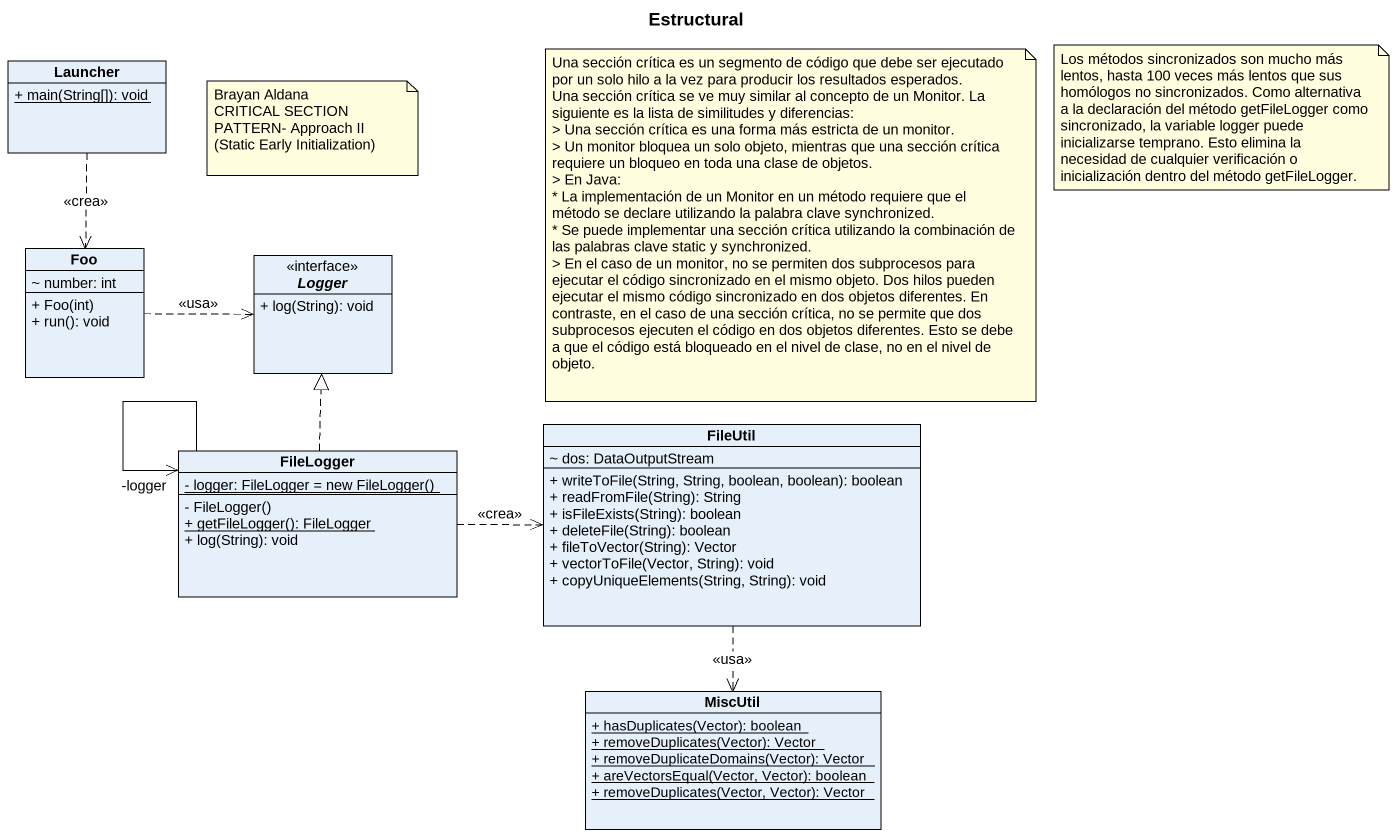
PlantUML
@startuml
title Estructural
hide circle
hide empty members
skinparam classAttributeIconSize 0
class Launcher {
  {static} + main(String[]): void
}
class Foo {
  ~ number: int
  + Foo(int)
  + run(): void
}
interface Logger <<interface>> {
  + log(String): void
}
class FileUtil {
  ~ dos: DataOutputStream
  + writeToFile(String, String, boolean, boolean): boolean
  + readFromFile(String): String
  + isFileExists(String): boolean
  + deleteFile(String): boolean
  + fileToVector(String): Vector
  + vectorToFile(Vector, String): void
  + copyUniqueElements(String, String): void
}
class FileLogger {
  {static} {field} - logger: FileLogger = new FileLogger()
  - FileLogger()
  {static} + getFileLogger(): FileLogger
  + log(String): void
}
class MiscUtil {
  {static} + hasDuplicates(Vector): boolean
  {static} + removeDuplicates(Vector): Vector
  {static} + removeDuplicateDomains(Vector): Vector
  {static} + areVectorsEqual(Vector, Vector): boolean
  {static} + removeDuplicates(Vector, Vector): Vector
}
Launcher ..> Foo : <<crea>>
Foo .right.> Logger : <<usa>>
FileUtil ..> MiscUtil : <<usa>>
FileLogger .up.|> Logger
FileLogger .right.> FileUtil : <<crea>>
FileLogger --> "-logger" FileLogger
note as N1
  Una sección crítica es un segmento de código que debe ser ejecutado por un solo hilo a la vez para producir los resultados esperados.
  Una sección crítica se ve muy similar al concepto de un Monitor. La siguiente es la lista de similitudes y diferencias:
  > Una sección crítica es una forma más estricta de un monitor.
  > Un monitor bloquea un solo objeto, mientras que una sección crítica requiere un bloqueo en toda una clase de objetos.
  > En Java:
  * La implementación de un Monitor en un método requiere que el método se declare utilizando la palabra clave synchronized.
  * Se puede implementar una sección crítica utilizando la combinación de las palabras clave static y synchronized.
  > En el caso de un monitor, no se permiten dos subprocesos para ejecutar el código sincronizado en el mismo objeto. Dos hilos pueden ejecutar el mismo código sincronizado en dos objetos diferentes. En contraste, en el caso de una sección crítica, no se permite que dos subprocesos ejecuten el código en dos objetos diferentes. Esto se debe a que el código está bloqueado en el nivel de clase, no en el nivel de objeto.
end note
note as N2
  Los métodos sincronizados son mucho más lentos, hasta 100 veces más lentos que sus homólogos no sincronizados. Como alternativa a la declaración del método getFileLogger como sincronizado, la variable logger puede inicializarse temprano. Esto elimina la necesidad de cualquier verificación o inicialización dentro del método getFileLogger.
end note
note as N3
  Brayan Aldana
  CRITICAL SECTION PATTERN- Approach II (Static Early Initialization)
end note
@enduml
